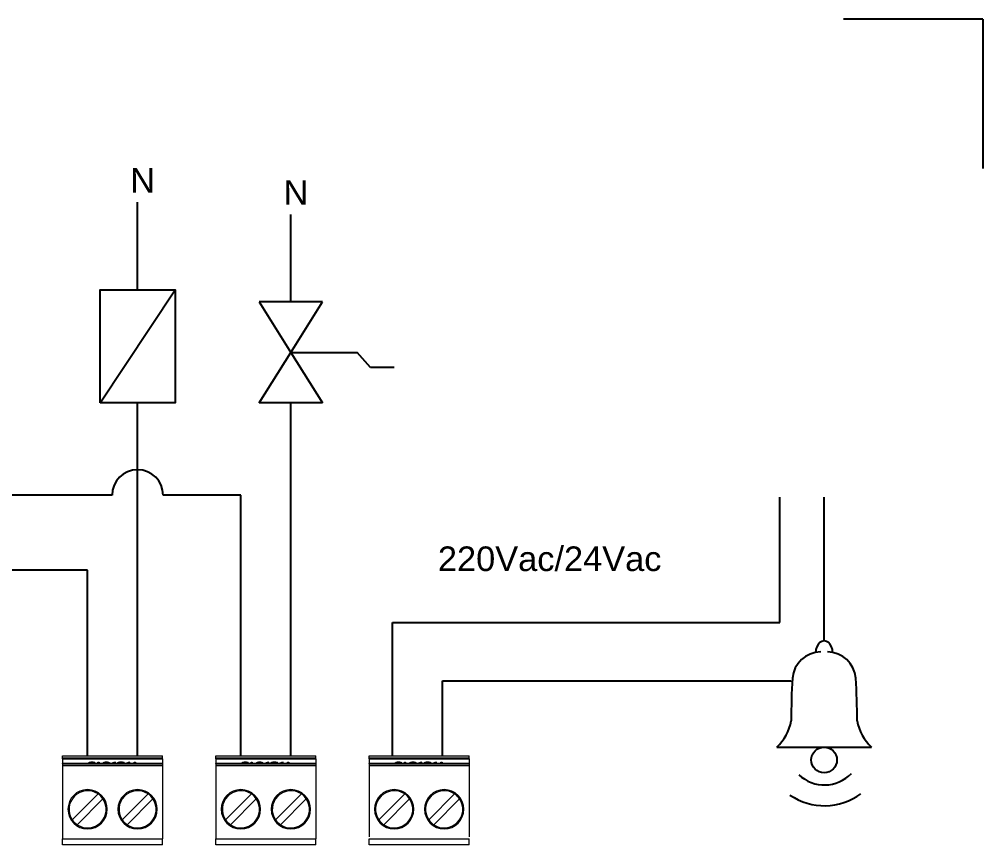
# Model space of a CAD drawing. Header units: millimetres. Extents: x -118 to 1430, y 370 to 641.
# Drawn here: x 428.5 to 526.5, y 557.5 to 641.4 of the extents above; entities that cross this region are included whole.
import ezdxf

# ---------------------------------------------------------------- set-up
doc = ezdxf.new("R2010")
doc.units = ezdxf.units.MM
doc.layers.add('TANGENT EDGES', color=7, linetype='Continuous', lineweight=0)
doc.layers.add('VISIBLE', color=7, linetype='Continuous', lineweight=0)
doc.layers.add('Z100', color=9, linetype='Continuous', plot=False)
doc.styles.get("Standard").update_dxf_attribs({"font": 'arial.ttf'})

msp = doc.modelspace()

# ---------------------------------------------------------------- linework, layer by layer
for p, q in [((440.572, 613.949), (440.572, 622.834)), ((456.15, 612.712), (456.15, 621.596)), ((436.761, 602.457), (444.383, 613.949)), ((459.372, 612.712), (452.928, 612.712)), ((452.928, 612.712), (456.15, 607.584)), ((456.15, 607.584), (459.372, 612.712)), ((452.928, 602.457), (456.15, 607.584)), ((456.15, 607.584), (459.372, 602.457)), ((456.15, 607.584), (462.888, 607.584)), ((464.257, 606.032), (462.888, 607.584)), ((466.648, 606.032), (464.257, 606.032)), ((440.572, 566.57), (440.572, 602.457)), ((459.372, 602.457), (452.928, 602.457)), ((456.15, 566.57), (456.15, 602.457)), ((437.973, 593.061), (422.777, 593.061)), ((451.07, 593.061), (443.17, 593.061)), ((451.07, 566.57), (451.07, 593.061)), ((505.853, 580.117), (505.853, 592.873)), ((510.345, 578.25), (510.345, 592.873)), ((435.492, 585.459), (422.777, 585.459)), ((435.492, 566.57), (435.492, 585.459)), ((466.488, 566.57), (466.488, 580.117)), ((466.488, 580.117), (505.853, 580.117)), ((471.568, 566.57), (471.568, 574.205)), ((471.568, 574.205), (507.002, 574.205)), ((505.531, 567.463), (515.158, 567.463))]:
    msp.add_line(p, q)
msp.add_lwpolyline([(436.761, 602.457), (436.761, 613.949), (444.383, 613.949), (444.383, 602.457)], close=True)
msp.add_circle((510.345, 566.159), 1.305)
for centre, radius, start, end in [((440.572, 593.061), 2.599, 0, 180), ((510.042, 574.216), 2.928, 90.94511, 175.04659), ((510.647, 574.216), 2.928, 4.95341, 89.05489), ((573.041, 570.361), 66.044, 176.4338, 180.19339), ((447.648, 570.361), 66.044, 359.80661, 3.5662), ((502.164, 571.049), 4.919, 313.20398, 349.33475), ((518.526, 571.049), 4.919, 190.66525, 226.79602), ((510.377, 567.405), 3.79, 226.39182, 316.33325), ((510.382, 567.745), 6.242, 235.7625, 306.26339)]:
    msp.add_arc(centre, radius, start, end)
msp.add_ellipse((510.345, 577.144), major_axis=(0, -1.105), ratio=0.774265, start_param=1.523546, end_param=4.759639)
at = {"layer": 'TANGENT EDGES'}
for p, q in [((432.952, 566.37), (443.112, 566.37)), ((448.53, 566.37), (458.69, 566.37)), ((464.108, 566.37), (474.268, 566.37)), ((432.952, 565.766), (443.112, 565.766)), ((443.112, 565.566), (432.952, 565.566)), ((435.786, 565.804), (435.786, 565.79)), ((435.944, 565.944), (435.944, 565.927)), ((435.948, 565.883), (435.948, 565.866)), ((436.058, 565.8), (436.058, 565.79)), ((436.126, 565.934), (436.126, 565.903)), ((436.15, 565.868), (436.15, 565.79)), ((437.264, 565.805), (437.264, 565.79)), ((437.401, 565.944), (437.401, 565.927)), ((437.538, 565.805), (437.538, 565.79)), ((438.656, 565.927), (438.656, 565.846)), ((438.75, 565.859), (438.75, 565.835)), ((438.892, 565.944), (438.892, 565.927)), ((438.895, 565.849), (438.895, 565.831)), ((439.099, 565.932), (439.099, 565.898)), ((448.53, 565.766), (458.69, 565.766)), ((458.69, 565.566), (448.53, 565.566)), ((451.364, 565.804), (451.364, 565.79)), ((451.522, 565.944), (451.522, 565.927)), ((451.526, 565.883), (451.526, 565.866)), ((451.636, 565.8), (451.636, 565.79)), ((451.704, 565.934), (451.704, 565.903)), ((451.728, 565.868), (451.728, 565.79)), ((452.842, 565.805), (452.842, 565.79)), ((452.979, 565.944), (452.979, 565.927)), ((453.116, 565.805), (453.116, 565.79)), ((454.234, 565.927), (454.234, 565.846)), ((454.328, 565.859), (454.328, 565.835)), ((454.47, 565.944), (454.47, 565.927)), ((454.473, 565.849), (454.473, 565.831)), ((454.677, 565.932), (454.677, 565.898)), ((464.108, 565.766), (474.268, 565.766)), ((474.268, 565.566), (464.108, 565.566)), ((466.942, 565.804), (466.942, 565.79)), ((467.1, 565.944), (467.1, 565.927)), ((467.104, 565.883), (467.104, 565.866)), ((467.214, 565.8), (467.214, 565.79)), ((467.282, 565.934), (467.282, 565.903)), ((467.306, 565.868), (467.306, 565.79)), ((468.42, 565.805), (468.42, 565.79)), ((468.557, 565.944), (468.557, 565.927)), ((468.694, 565.805), (468.694, 565.79)), ((469.811, 565.927), (469.811, 565.846)), ((469.906, 565.859), (469.906, 565.835)), ((470.048, 565.944), (470.048, 565.927)), ((470.051, 565.849), (470.051, 565.831)), ((470.255, 565.932), (470.255, 565.898)), ((432.952, 558.14), (443.112, 558.14)), ((448.53, 558.14), (458.69, 558.14)), ((464.108, 558.14), (474.268, 558.14))]:
    msp.add_line(p, q, dxfattribs=at)
at = {"layer": 'VISIBLE'}
for p, q in [((432.952, 566.37), (432.952, 566.57)), ((432.952, 566.57), (443.112, 566.57)), ((432.952, 566.27), (432.952, 566.37)), ((432.952, 566.27), (432.952, 565.79)), ((432.952, 566.27), (443.112, 566.27)), ((443.112, 566.37), (443.112, 566.57)), ((443.112, 566.27), (443.112, 566.37)), ((443.112, 566.27), (443.112, 565.79)), ((448.53, 566.37), (448.53, 566.57)), ((448.53, 566.57), (458.69, 566.57)), ((448.53, 566.27), (448.53, 566.37)), ((448.53, 566.27), (448.53, 565.79)), ((448.53, 566.27), (458.69, 566.27)), ((458.69, 566.37), (458.69, 566.57)), ((458.69, 566.27), (458.69, 566.37)), ((458.69, 566.27), (458.69, 565.79)), ((464.108, 566.37), (464.108, 566.57)), ((464.108, 566.57), (474.268, 566.57)), ((464.108, 566.27), (464.108, 566.37)), ((464.108, 566.27), (464.108, 565.79)), ((464.108, 566.27), (474.268, 566.27)), ((474.268, 566.37), (474.268, 566.57)), ((474.268, 566.27), (474.268, 566.37)), ((474.268, 566.27), (474.268, 565.79)), ((443.112, 565.79), (432.952, 565.79)), ((432.952, 565.766), (432.952, 565.79)), ((432.952, 565.766), (432.952, 565.566)), ((432.952, 565.566), (432.952, 558.14)), ((435.706, 565.79), (435.692, 565.793)), ((435.73, 565.848), (435.73, 565.79)), ((435.731, 565.865), (435.731, 565.849)), ((436.216, 565.903), (436.089, 565.903)), ((436.105, 565.828), (436.105, 565.79)), ((436.53, 565.79), (436.53, 565.941)), ((436.53, 565.941), (436.652, 565.941)), ((436.652, 565.843), (436.53, 565.843)), ((436.652, 565.941), (436.652, 565.811)), ((436.652, 565.811), (436.652, 565.79)), ((436.882, 565.819), (436.882, 565.803)), ((437.217, 565.858), (437.217, 565.79)), ((437.584, 565.858), (437.584, 565.79)), ((437.832, 565.79), (438.179, 565.941)), ((437.832, 565.79), (437.832, 565.79)), ((438.316, 565.941), (437.96, 565.795)), ((437.96, 565.795), (437.96, 565.79)), ((437.96, 565.795), (438.449, 565.795)), ((438.179, 565.941), (438.179, 565.885)), ((438.179, 565.941), (438.316, 565.941)), ((438.449, 565.795), (438.449, 565.79)), ((438.612, 565.79), (438.612, 565.795)), ((438.612, 565.795), (439.019, 565.795)), ((438.694, 565.887), (438.694, 565.84)), ((439.019, 565.795), (439.04, 565.841)), ((439.019, 565.795), (439.019, 565.79)), ((439.04, 565.841), (439.04, 565.79)), ((439.068, 565.863), (439.068, 565.79)), ((439.068, 565.863), (439.165, 565.863)), ((439.199, 565.898), (439.072, 565.898)), ((439.165, 565.863), (439.131, 565.79)), ((439.315, 565.79), (439.662, 565.941)), ((439.315, 565.79), (439.315, 565.79)), ((439.799, 565.941), (439.443, 565.795)), ((439.443, 565.795), (439.933, 565.795)), ((439.443, 565.795), (439.443, 565.79)), ((439.662, 565.941), (439.662, 565.885)), ((439.662, 565.941), (439.799, 565.941)), ((439.933, 565.795), (439.933, 565.79)), ((440.238, 565.941), (440.361, 565.941)), ((440.238, 565.79), (440.238, 565.941)), ((440.361, 565.843), (440.238, 565.843)), ((440.361, 565.941), (440.361, 565.811)), ((440.361, 565.811), (440.361, 565.79)), ((440.59, 565.819), (440.59, 565.803)), ((443.112, 565.766), (443.112, 565.79)), ((443.112, 565.766), (443.112, 565.566)), ((443.112, 565.566), (443.112, 558.14)), ((458.69, 565.79), (448.53, 565.79)), ((448.53, 565.766), (448.53, 565.79)), ((448.53, 565.766), (448.53, 565.566)), ((448.53, 565.566), (448.53, 558.14)), ((451.284, 565.79), (451.27, 565.793)), ((451.307, 565.848), (451.307, 565.79)), ((451.309, 565.865), (451.309, 565.849)), ((451.794, 565.903), (451.667, 565.903)), ((451.683, 565.828), (451.683, 565.79)), ((452.108, 565.79), (452.108, 565.941)), ((452.108, 565.941), (452.23, 565.941)), ((452.23, 565.843), (452.108, 565.843)), ((452.23, 565.941), (452.23, 565.811)), ((452.23, 565.811), (452.23, 565.79)), ((452.46, 565.819), (452.46, 565.803)), ((452.795, 565.858), (452.795, 565.79)), ((453.162, 565.858), (453.162, 565.79)), ((453.41, 565.79), (453.757, 565.941)), ((453.41, 565.79), (453.41, 565.79)), ((453.894, 565.941), (453.538, 565.795)), ((453.538, 565.795), (453.538, 565.79)), ((453.538, 565.795), (454.027, 565.795)), ((453.757, 565.941), (453.757, 565.885)), ((453.757, 565.941), (453.894, 565.941)), ((454.027, 565.795), (454.027, 565.79)), ((454.19, 565.79), (454.19, 565.795)), ((454.19, 565.795), (454.597, 565.795)), ((454.272, 565.887), (454.272, 565.84)), ((454.597, 565.795), (454.618, 565.841)), ((454.597, 565.795), (454.597, 565.79)), ((454.618, 565.841), (454.618, 565.79)), ((454.646, 565.863), (454.646, 565.79)), ((454.646, 565.863), (454.743, 565.863)), ((454.777, 565.898), (454.65, 565.898)), ((454.743, 565.863), (454.709, 565.79)), ((454.893, 565.79), (455.24, 565.941)), ((454.893, 565.79), (454.893, 565.79)), ((455.377, 565.941), (455.021, 565.795)), ((455.021, 565.795), (455.511, 565.795)), ((455.021, 565.795), (455.021, 565.79)), ((455.24, 565.941), (455.24, 565.885)), ((455.24, 565.941), (455.377, 565.941)), ((455.511, 565.795), (455.511, 565.79)), ((455.816, 565.941), (455.939, 565.941)), ((455.816, 565.79), (455.816, 565.941)), ((455.939, 565.843), (455.816, 565.843)), ((455.939, 565.941), (455.939, 565.811)), ((455.939, 565.811), (455.939, 565.79)), ((456.168, 565.819), (456.168, 565.803)), ((458.69, 565.766), (458.69, 565.79)), ((458.69, 565.766), (458.69, 565.566)), ((458.69, 565.566), (458.69, 558.14)), ((474.268, 565.79), (464.108, 565.79)), ((464.108, 565.766), (464.108, 565.79)), ((464.108, 565.766), (464.108, 558.34)), ((464.108, 565.766), (464.108, 565.566)), ((466.862, 565.79), (466.848, 565.793)), ((466.885, 565.848), (466.885, 565.79)), ((466.887, 565.865), (466.887, 565.849)), ((467.372, 565.903), (467.245, 565.903)), ((467.261, 565.828), (467.261, 565.79)), ((467.686, 565.79), (467.686, 565.941)), ((467.686, 565.941), (467.808, 565.941)), ((467.808, 565.843), (467.686, 565.843)), ((467.808, 565.941), (467.808, 565.811)), ((467.808, 565.811), (467.808, 565.79)), ((468.038, 565.819), (468.038, 565.803)), ((468.373, 565.858), (468.373, 565.79)), ((468.74, 565.858), (468.74, 565.79)), ((468.987, 565.79), (469.335, 565.941)), ((468.987, 565.79), (468.987, 565.79)), ((469.472, 565.941), (469.116, 565.795)), ((469.116, 565.795), (469.116, 565.79)), ((469.116, 565.795), (469.605, 565.795)), ((469.335, 565.941), (469.335, 565.885)), ((469.335, 565.941), (469.472, 565.941)), ((469.605, 565.795), (469.605, 565.79)), ((469.768, 565.79), (469.768, 565.795)), ((469.768, 565.795), (470.175, 565.795)), ((469.85, 565.887), (469.85, 565.84)), ((470.175, 565.795), (470.196, 565.841)), ((470.175, 565.795), (470.175, 565.79)), ((470.196, 565.841), (470.196, 565.79)), ((470.224, 565.863), (470.224, 565.79)), ((470.224, 565.863), (470.321, 565.863)), ((470.355, 565.898), (470.228, 565.898)), ((470.321, 565.863), (470.287, 565.79)), ((470.471, 565.79), (470.818, 565.941)), ((470.471, 565.79), (470.471, 565.79)), ((470.955, 565.941), (470.599, 565.795)), ((470.599, 565.795), (471.089, 565.795)), ((470.599, 565.795), (470.599, 565.79)), ((470.818, 565.941), (470.818, 565.885)), ((470.818, 565.941), (470.955, 565.941)), ((471.089, 565.795), (471.089, 565.79)), ((471.394, 565.941), (471.517, 565.941)), ((471.394, 565.79), (471.394, 565.941)), ((471.517, 565.843), (471.394, 565.843)), ((471.517, 565.941), (471.517, 565.811)), ((471.517, 565.811), (471.517, 565.79)), ((471.746, 565.819), (471.746, 565.803)), ((474.268, 565.766), (474.268, 565.79)), ((474.268, 565.766), (474.268, 558.34)), ((474.268, 565.766), (474.268, 565.566)), ((436.559, 562.702), (433.93, 560.073)), ((434.425, 559.578), (437.054, 562.207)), ((439.01, 560.073), (441.639, 562.702)), ((442.134, 562.207), (439.505, 559.578)), ((452.137, 562.702), (449.508, 560.073)), ((450.003, 559.578), (452.632, 562.207)), ((454.588, 560.073), (457.217, 562.702)), ((457.712, 562.207), (455.083, 559.578)), ((467.715, 562.702), (465.086, 560.073)), ((465.581, 559.578), (468.209, 562.207)), ((470.166, 560.073), (472.795, 562.702)), ((473.289, 562.207), (470.661, 559.578)), ((432.952, 557.54), (432.952, 558.14)), ((443.112, 557.54), (443.112, 558.14)), ((448.53, 557.54), (448.53, 558.14)), ((458.69, 557.54), (458.69, 558.14)), ((464.108, 557.54), (464.108, 558.14)), ((474.268, 557.54), (474.268, 558.14)), ((443.112, 557.54), (432.952, 557.54)), ((458.69, 557.54), (448.53, 557.54)), ((474.268, 557.54), (464.108, 557.54))]:
    msp.add_line(p, q, dxfattribs=at)
for centre, radius, start, end in [((435.492, 561.14), 2, 90, 270), ((435.492, 561.14), 1.891, 55.66345, 135), ((435.492, 561.14), 2, 270, 90), ((440.572, 561.14), 2, 90, 270), ((440.572, 561.14), 1.891, 55.66345, 135), ((440.572, 561.14), 2, 270, 90), ((451.07, 561.14), 2, 90, 270), ((451.07, 561.14), 1.891, 55.66345, 135), ((451.07, 561.14), 2, 270, 90), ((456.15, 561.14), 2, 90, 270), ((456.15, 561.14), 1.891, 55.66345, 135), ((456.15, 561.14), 2, 270, 90), ((466.648, 561.14), 2, 90, 270), ((466.648, 561.14), 1.891, 55.66345, 135), ((466.648, 561.14), 2, 270, 90), ((471.728, 561.14), 2, 90, 270), ((471.728, 561.14), 1.891, 55.66345, 135), ((471.728, 561.14), 2, 270, 90), ((435.492, 561.14), 1.891, 135, 214.33655), ((435.492, 561.14), 1.891, 34.33655, 55.66345), ((435.492, 561.14), 1.891, 315, 34.33655), ((440.572, 561.14), 1.891, 135, 214.33655), ((440.572, 561.14), 1.891, 34.33655, 55.66345), ((440.572, 561.14), 1.891, 315, 34.33655), ((451.07, 561.14), 1.891, 135, 214.33655), ((451.07, 561.14), 1.891, 34.33655, 55.66345), ((451.07, 561.14), 1.891, 315, 34.33655), ((456.15, 561.14), 1.891, 135, 214.33655), ((456.15, 561.14), 1.891, 34.33655, 55.66345), ((456.15, 561.14), 1.891, 315, 34.33655), ((466.648, 561.14), 1.891, 135, 214.33655), ((466.648, 561.14), 1.891, 34.33655, 55.66345), ((466.648, 561.14), 1.891, 315, 34.33655), ((471.728, 561.14), 1.891, 135, 214.33655), ((471.728, 561.14), 1.891, 34.33655, 55.66345), ((471.728, 561.14), 1.891, 315, 34.33655), ((435.492, 561.14), 1.891, 214.33655, 235.66345), ((435.492, 561.14), 1.891, 235.66345, 315), ((440.572, 561.14), 1.891, 214.33655, 235.66345), ((440.572, 561.14), 1.891, 235.66345, 315), ((451.07, 561.14), 1.891, 214.33655, 235.66345), ((451.07, 561.14), 1.891, 235.66345, 315), ((456.15, 561.14), 1.891, 214.33655, 235.66345), ((456.15, 561.14), 1.891, 235.66345, 315), ((466.648, 561.14), 1.891, 214.33655, 235.66345), ((466.648, 561.14), 1.891, 235.66345, 315), ((471.728, 561.14), 1.891, 214.33655, 235.66345), ((471.728, 561.14), 1.891, 235.66345, 315)]:
    msp.add_arc(centre, radius, start, end, dxfattribs=at)
for points in [[(435.606, 565.853), (435.606, 565.944), (435.944, 565.944)], [(435.692, 565.793), (435.606, 565.814), (435.606, 565.853)], [(435.649, 565.807), (435.678, 565.822), (435.73, 565.831)], [(435.927, 565.866), (435.826, 565.866), (435.73, 565.848)], [(435.73, 565.848), (435.732, 565.82), (435.786, 565.804)], [(435.795, 565.911), (435.741, 565.895), (435.731, 565.865)], [(435.731, 565.865), (435.825, 565.883), (435.948, 565.883)], [(435.786, 565.804), (435.828, 565.793), (435.89, 565.79)], [(435.937, 565.927), (435.849, 565.927), (435.795, 565.911)], [(436.057, 565.855), (436.008, 565.866), (435.927, 565.866)], [(436.089, 565.903), (436.074, 565.927), (435.937, 565.927)], [(435.944, 565.944), (436.051, 565.944), (436.126, 565.934)], [(435.948, 565.883), (436.067, 565.883), (436.15, 565.868)], [(435.972, 565.79), (436.023, 565.792), (436.058, 565.8)], [(436.105, 565.828), (436.105, 565.845), (436.057, 565.855)], [(436.058, 565.8), (436.105, 565.811), (436.105, 565.828)], [(436.126, 565.934), (436.2, 565.923), (436.216, 565.903)], [(436.15, 565.868), (436.232, 565.853), (436.232, 565.829)], [(436.232, 565.829), (436.232, 565.806), (436.155, 565.79)], [(436.652, 565.811), (436.727, 565.819), (436.882, 565.819)], [(436.882, 565.803), (436.737, 565.803), (436.672, 565.79)], [(437.09, 565.858), (437.09, 565.944), (437.401, 565.944)], [(437.183, 565.79), (437.09, 565.811), (437.09, 565.858)], [(437.128, 565.809), (437.159, 565.825), (437.217, 565.834)], [(437.264, 565.912), (437.217, 565.897), (437.217, 565.858)], [(437.217, 565.858), (437.217, 565.82), (437.264, 565.805)], [(437.401, 565.927), (437.311, 565.927), (437.264, 565.912)], [(437.264, 565.805), (437.299, 565.793), (437.361, 565.79)], [(437.401, 565.944), (437.711, 565.944), (437.711, 565.858)], [(437.538, 565.912), (437.491, 565.927), (437.401, 565.927)], [(437.441, 565.79), (437.502, 565.793), (437.538, 565.805)], [(437.584, 565.858), (437.584, 565.897), (437.538, 565.912)], [(437.538, 565.805), (437.584, 565.82), (437.584, 565.858)], [(437.584, 565.834), (437.642, 565.825), (437.674, 565.809)], [(437.711, 565.858), (437.711, 565.811), (437.618, 565.79)], [(438.566, 565.885), (438.566, 565.91), (438.656, 565.927)], [(438.655, 565.846), (438.566, 565.86), (438.566, 565.885)], [(438.863, 565.831), (438.744, 565.831), (438.655, 565.846)], [(438.656, 565.927), (438.745, 565.944), (438.892, 565.944)], [(438.749, 565.916), (438.694, 565.904), (438.694, 565.887)], [(438.694, 565.887), (438.694, 565.869), (438.75, 565.859)], [(438.892, 565.927), (438.804, 565.927), (438.749, 565.916)], [(438.75, 565.859), (438.806, 565.849), (438.895, 565.849)], [(439.04, 565.841), (438.969, 565.831), (438.863, 565.831)], [(438.892, 565.944), (439.013, 565.944), (439.099, 565.932)], [(439.012, 565.92), (438.962, 565.927), (438.892, 565.927)], [(438.895, 565.849), (438.997, 565.849), (439.068, 565.863)], [(439.072, 565.898), (439.062, 565.913), (439.012, 565.92)], [(439.099, 565.932), (439.185, 565.921), (439.199, 565.898)], [(440.361, 565.811), (440.435, 565.819), (440.59, 565.819)], [(440.59, 565.803), (440.446, 565.803), (440.38, 565.79)], [(451.184, 565.853), (451.184, 565.944), (451.522, 565.944)], [(451.27, 565.793), (451.184, 565.814), (451.184, 565.853)], [(451.226, 565.807), (451.256, 565.822), (451.307, 565.831)], [(451.505, 565.866), (451.404, 565.866), (451.307, 565.848)], [(451.307, 565.848), (451.31, 565.82), (451.364, 565.804)], [(451.373, 565.911), (451.319, 565.895), (451.309, 565.865)], [(451.309, 565.865), (451.403, 565.883), (451.526, 565.883)], [(451.364, 565.804), (451.405, 565.793), (451.468, 565.79)], [(451.515, 565.927), (451.427, 565.927), (451.373, 565.911)], [(451.635, 565.855), (451.586, 565.866), (451.505, 565.866)], [(451.667, 565.903), (451.652, 565.927), (451.515, 565.927)], [(451.522, 565.944), (451.629, 565.944), (451.704, 565.934)], [(451.526, 565.883), (451.645, 565.883), (451.728, 565.868)], [(451.55, 565.79), (451.601, 565.792), (451.636, 565.8)], [(451.683, 565.828), (451.683, 565.845), (451.635, 565.855)], [(451.636, 565.8), (451.683, 565.811), (451.683, 565.828)], [(451.704, 565.934), (451.778, 565.923), (451.794, 565.903)], [(451.728, 565.868), (451.81, 565.853), (451.81, 565.829)], [(451.81, 565.829), (451.81, 565.806), (451.733, 565.79)], [(452.23, 565.811), (452.305, 565.819), (452.46, 565.819)], [(452.46, 565.803), (452.315, 565.803), (452.25, 565.79)], [(452.668, 565.858), (452.668, 565.944), (452.979, 565.944)], [(452.761, 565.79), (452.668, 565.811), (452.668, 565.858)], [(452.705, 565.809), (452.737, 565.825), (452.795, 565.834)], [(452.842, 565.912), (452.795, 565.897), (452.795, 565.858)], [(452.795, 565.858), (452.795, 565.82), (452.842, 565.805)], [(452.979, 565.927), (452.889, 565.927), (452.842, 565.912)], [(452.842, 565.805), (452.877, 565.793), (452.939, 565.79)], [(452.979, 565.944), (453.289, 565.944), (453.289, 565.858)], [(453.116, 565.912), (453.069, 565.927), (452.979, 565.927)], [(453.019, 565.79), (453.08, 565.793), (453.116, 565.805)], [(453.162, 565.858), (453.162, 565.897), (453.116, 565.912)], [(453.116, 565.805), (453.162, 565.82), (453.162, 565.858)], [(453.162, 565.834), (453.22, 565.825), (453.252, 565.809)], [(453.289, 565.858), (453.289, 565.811), (453.196, 565.79)], [(454.144, 565.885), (454.144, 565.91), (454.234, 565.927)], [(454.233, 565.846), (454.144, 565.86), (454.144, 565.885)], [(454.441, 565.831), (454.322, 565.831), (454.233, 565.846)], [(454.234, 565.927), (454.323, 565.944), (454.47, 565.944)], [(454.327, 565.916), (454.272, 565.904), (454.272, 565.887)], [(454.272, 565.887), (454.272, 565.869), (454.328, 565.859)], [(454.47, 565.927), (454.382, 565.927), (454.327, 565.916)], [(454.328, 565.859), (454.384, 565.849), (454.473, 565.849)], [(454.618, 565.841), (454.547, 565.831), (454.441, 565.831)], [(454.47, 565.944), (454.591, 565.944), (454.677, 565.932)], [(454.59, 565.92), (454.54, 565.927), (454.47, 565.927)], [(454.473, 565.849), (454.575, 565.849), (454.646, 565.863)], [(454.65, 565.898), (454.64, 565.913), (454.59, 565.92)], [(454.677, 565.932), (454.763, 565.921), (454.777, 565.898)], [(455.939, 565.811), (456.013, 565.819), (456.168, 565.819)], [(456.168, 565.803), (456.024, 565.803), (455.958, 565.79)], [(466.762, 565.853), (466.762, 565.944), (467.1, 565.944)], [(466.848, 565.793), (466.762, 565.814), (466.762, 565.853)], [(466.804, 565.807), (466.834, 565.822), (466.885, 565.831)], [(467.083, 565.866), (466.982, 565.866), (466.885, 565.848)], [(466.885, 565.848), (466.888, 565.82), (466.942, 565.804)], [(466.951, 565.911), (466.897, 565.895), (466.887, 565.865)], [(466.887, 565.865), (466.981, 565.883), (467.104, 565.883)], [(466.942, 565.804), (466.983, 565.793), (467.046, 565.79)], [(467.093, 565.927), (467.005, 565.927), (466.951, 565.911)], [(467.213, 565.855), (467.164, 565.866), (467.083, 565.866)], [(467.245, 565.903), (467.23, 565.927), (467.093, 565.927)], [(467.1, 565.944), (467.207, 565.944), (467.282, 565.934)], [(467.104, 565.883), (467.223, 565.883), (467.306, 565.868)], [(467.128, 565.79), (467.179, 565.792), (467.214, 565.8)], [(467.261, 565.828), (467.261, 565.845), (467.213, 565.855)], [(467.214, 565.8), (467.261, 565.811), (467.261, 565.828)], [(467.282, 565.934), (467.356, 565.923), (467.372, 565.903)], [(467.306, 565.868), (467.388, 565.853), (467.388, 565.829)], [(467.388, 565.829), (467.388, 565.806), (467.311, 565.79)], [(467.808, 565.811), (467.883, 565.819), (468.038, 565.819)], [(468.038, 565.803), (467.893, 565.803), (467.828, 565.79)], [(468.246, 565.858), (468.246, 565.944), (468.557, 565.944)], [(468.339, 565.79), (468.246, 565.811), (468.246, 565.858)], [(468.283, 565.809), (468.315, 565.825), (468.373, 565.834)], [(468.42, 565.912), (468.373, 565.897), (468.373, 565.858)], [(468.373, 565.858), (468.373, 565.82), (468.42, 565.805)], [(468.557, 565.927), (468.467, 565.927), (468.42, 565.912)], [(468.42, 565.805), (468.455, 565.793), (468.517, 565.79)], [(468.557, 565.944), (468.867, 565.944), (468.867, 565.858)], [(468.694, 565.912), (468.647, 565.927), (468.557, 565.927)], [(468.597, 565.79), (468.658, 565.793), (468.694, 565.805)], [(468.74, 565.858), (468.74, 565.897), (468.694, 565.912)], [(468.694, 565.805), (468.74, 565.82), (468.74, 565.858)], [(468.74, 565.834), (468.798, 565.825), (468.83, 565.809)], [(468.867, 565.858), (468.867, 565.811), (468.774, 565.79)], [(469.722, 565.885), (469.722, 565.91), (469.811, 565.927)], [(469.811, 565.846), (469.722, 565.86), (469.722, 565.885)], [(469.811, 565.927), (469.901, 565.944), (470.048, 565.944)], [(470.019, 565.831), (469.9, 565.831), (469.811, 565.846)], [(469.905, 565.916), (469.85, 565.904), (469.85, 565.887)], [(469.85, 565.887), (469.85, 565.869), (469.906, 565.859)], [(470.048, 565.927), (469.96, 565.927), (469.905, 565.916)], [(469.906, 565.859), (469.962, 565.849), (470.051, 565.849)], [(470.196, 565.841), (470.125, 565.831), (470.019, 565.831)], [(470.048, 565.944), (470.169, 565.944), (470.255, 565.932)], [(470.168, 565.92), (470.118, 565.927), (470.048, 565.927)], [(470.051, 565.849), (470.153, 565.849), (470.224, 565.863)], [(470.228, 565.898), (470.217, 565.913), (470.168, 565.92)], [(470.255, 565.932), (470.341, 565.921), (470.355, 565.898)], [(471.517, 565.811), (471.591, 565.819), (471.746, 565.819)], [(471.746, 565.803), (471.602, 565.803), (471.536, 565.79)]]:
    msp.add_open_spline(points, degree=2, dxfattribs=at)
at = {"layer": 'Z100'}
for q in [(512.307, 641.438), (526.463, 626.279)]:
    msp.add_line((526.463, 641.438), q, dxfattribs=at)

# ---------------------------------------------------------------- texts
at = {"char_height": 2.5, "attachment_point": 1}
for s, insert in [('N', (439.822, 626.315)), ('N', (455.4, 625.078)), ('220Vac/24Vac', (471.092, 587.856))]:
    msp.add_mtext_dynamic_manual_height_columns(s, width=26.81393, gutter_width=12.5, heights=[0], dxfattribs=dict(at, insert=insert))

doc.saveas('drawing.dxf')
